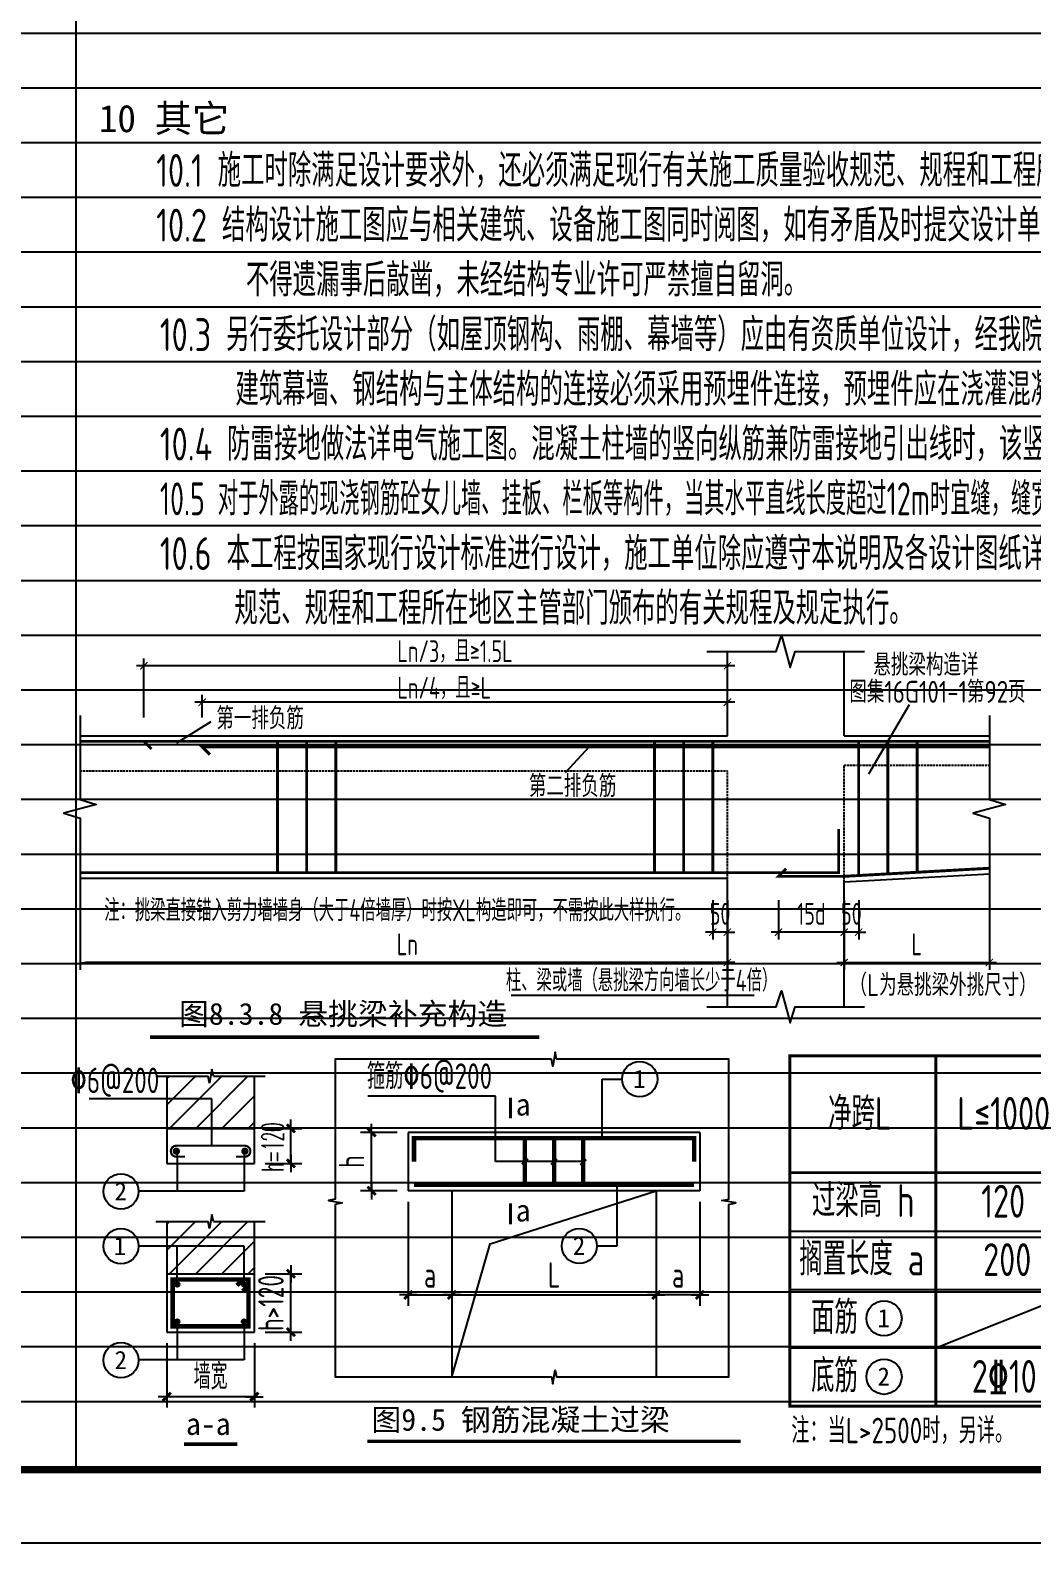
# Model space of a CAD drawing. Extents: x 169490 to 7584583, y -2399407 to 1374371.
# Drawn here: x 3603180 to 3616909, y 721081 to 741807 of the extents above; entities that cross this region are included whole.
import ezdxf
from ezdxf.enums import TextEntityAlignment as Align

# ---------------------------------------------------------------- set-up
doc = ezdxf.new("R2010")
doc.units = 0
doc.header["$LTSCALE"] = 100
doc.linetypes.add('H3普通虚线', pattern=[4.2, 3, -1.2])
doc.layers.get('0').update_dxf_attribs({"linetype": 'CONTINUOUS'})
doc.layers.get('DEFPOINTS').update_dxf_attribs({"linetype": 'CONTINUOUS'})
doc.layers.add('S-1-TEXT', color=7, linetype='CONTINUOUS', lineweight=18)
for name, color, linetype in [('S-BEAM-XRBAR', 20, 'CONTINUOUS'), ('S-DETL-DIM', 151, 'CONTINUOUS'), ('S-DETL-HATCH', 251, 'CONTINUOUS'), ('S-DETL-LINE1', 2, 'CONTINUOUS'), ('S-DETL-LINE2', 2, 'H3普通虚线'), ('S-DETL-RBAR', 1, 'CONTINUOUS'), ('S-DETL-TEXT', 7, 'CONTINUOUS'), ('S-SLAB-DIM', 92, 'CONTINUOUS'), ('S_DETL', 7, 'CONTINUOUS'), ('TEXT', 7, 'CONTINUOUS'), ('图框', 140, 'CONTINUOUS')]:
    doc.layers.add(name, color=color, linetype=linetype)
doc.styles.add('HZ2', font='romans.shx', dxfattribs={"width": 0.5, "bigfont": 'hztxt.shx'})
doc.styles.add('TS', font='tssdeng.shx', dxfattribs={"width": 0.7, "height": 350, "bigfont": 'tssdchn.shx'})
doc.styles.add('TSSD_Dimension', font='Tssdeng.shx', dxfattribs={"width": 0.7, "bigfont": 'tssdchn.shx'})
doc.styles.add('TSSD_Label', font='Tssdeng.shx', dxfattribs={"width": 0.7, "bigfont": 'hztxt.shx'})
doc.styles.add('TXT5', font='simhei.ttf')
doc.styles.add('黑体', font='simhei.ttf', dxfattribs={"width": 0.7})
doc.dimstyles.new('DIM25', dxfattribs={"dimtxt": 300, "dimasz": 0.8, "dimexe": 150, "dimexo": 150, "dimgap": 100, "dimtad": 1, "dimdec": 0, "dimlfac": 0.25, "dimrnd": 1, "dimzin": 0, "dimdsep": 46, "dimtxsty": 'TS', "dimblk": '_DIMX', "dimcen": 0, "dimclrd": 256, "dimclre": 256, "dimclrt": 43, "dimadec": 1, "dimazin": 0, "dimtfac": 1, "dimtdec": 0, "dimtix": 1, "dimtmove": 2, "dimatfit": 3, "dimldrblk": 'ARCHTICK', "dimfxl": 1, "dimtolj": 1, "dimtzin": 1, "dimarcsym": 0})
doc.dimstyles.new('TSSD_25_100', dxfattribs={"dimtxt": 300, "dimasz": 100, "dimexe": 100, "dimexo": 250, "dimgap": 100, "dimtad": 1, "dimdec": 0, "dimlfac": 0.25, "dimzin": 0, "dimdsep": 46, "dimtxsty": 'TSSD_Dimension', "dimblk": 'ARCHTICK', "dimcen": 0, "dimdle": 100, "dimclrt": 7, "dimadec": 0, "dimazin": 0, "dimtfac": 1, "dimtdec": 0, "dimtix": 1, "dimtmove": 2, "dimatfit": 3, "dimldrblk": 'ARCHTICK', "dimfxl": 1, "dimtolj": 1, "dimtzin": 0, "dimarcsym": 0})

# ---------------------------------------------------------------- blocks, each defined once
blk = doc.blocks.new('_DIMX')
blk.add_line((-150, 0), (150, 0))
at = {"const_width": 50}
blk.add_lwpolyline([(-70, -70), (70, 70)], dxfattribs=at)
blk = doc.blocks.new('*D1309')
at = {"layer": 'DEFPOINTS', "color": 0, "transparency": 16777216}
for p in [(3607859, 726704), (3608361, 726704), (3608361, 725904)]:
    blk.add_point(p, dxfattribs=at)
at = {"layer": 'S-DETL-DIM', "lineweight": -2, "transparency": 16777216}
for p, q in [((3608211, 726704), (3607709, 726704)), ((3607859, 725905), (3607859, 726703)), ((3608211, 725904), (3607709, 725904))]:
    blk.add_line(p, q, dxfattribs=at)
at = {"layer": 'S-DETL-DIM', "lineweight": -2, "transparency": 16777216, "xscale": 0.8, "yscale": 0.8, "zscale": 0.8}
for p, rotation in [((3607859, 726704), 90), ((3607859, 725904), 270)]:
    blk.add_blockref('_DIMX', p, dxfattribs=dict(at, rotation=rotation))
at = {"layer": 'S-DETL-DIM', "color": 43, "transparency": 16777216, "insert": (3607584, 726304), "char_height": 350, "attachment_point": 5, "rotation": 90, "style": 'TS'}
blk.add_mtext('\\A1;h', dxfattribs=at)
blk = doc.blocks.new('_ARCHTICK')
at = {"const_width": 0.15}
blk.add_lwpolyline([(-0.5, -0.5), (0.5, 0.5)], dxfattribs=at)
blk = doc.blocks.new('*D1310')
at = {"layer": 'DEFPOINTS', "color": 0, "transparency": 16777216}
for p in [(3608361, 725904), (3608961, 725904), (3608961, 724477)]:
    blk.add_point(p, dxfattribs=at)
at = {"layer": 'S-DETL-DIM', "lineweight": -2, "transparency": 16777216}
for p, q in [((3608361, 725754), (3608361, 724327)), ((3608961, 725754), (3608961, 724327)), ((3608361, 724477), (3608960, 724477))]:
    blk.add_line(p, q, dxfattribs=at)
at = {"layer": 'S-DETL-DIM', "lineweight": -2, "transparency": 16777216, "xscale": 0.8, "yscale": 0.8, "zscale": 0.8, "rotation": 180}
blk.add_blockref('_DIMX', (3608361, 724477), dxfattribs=at)
at = {"layer": 'S-DETL-DIM', "lineweight": -2, "transparency": 16777216, "xscale": 0.8, "yscale": 0.8, "zscale": 0.8}
blk.add_blockref('_DIMX', (3608961, 724477), dxfattribs=at)
at = {"layer": 'S-DETL-DIM', "color": 43, "transparency": 16777216, "insert": (3608661, 724752), "char_height": 350, "attachment_point": 5, "style": 'TS'}
blk.add_mtext('\\A1;a', dxfattribs=at)
blk = doc.blocks.new('*D1311')
at = {"layer": 'DEFPOINTS', "color": 0, "transparency": 16777216}
for p in [(3608961, 725904), (3611761, 725904), (3611761, 724477)]:
    blk.add_point(p, dxfattribs=at)
at = {"layer": 'S-DETL-DIM', "lineweight": -2, "transparency": 16777216}
for p, q in [((3608961, 725754), (3608961, 724327)), ((3611761, 725754), (3611761, 724327)), ((3608961, 724477), (3611760, 724477))]:
    blk.add_line(p, q, dxfattribs=at)
at = {"layer": 'S-DETL-DIM', "lineweight": -2, "transparency": 16777216, "xscale": 0.8, "yscale": 0.8, "zscale": 0.8, "rotation": 180}
blk.add_blockref('_DIMX', (3608961, 724477), dxfattribs=at)
at = {"layer": 'S-DETL-DIM', "lineweight": -2, "transparency": 16777216, "xscale": 0.8, "yscale": 0.8, "zscale": 0.8}
blk.add_blockref('_DIMX', (3611761, 724477), dxfattribs=at)
at = {"layer": 'S-DETL-DIM', "color": 43, "transparency": 16777216, "insert": (3610361, 724752), "char_height": 350, "attachment_point": 5, "style": 'TS'}
blk.add_mtext('\\A1;L', dxfattribs=at)
blk = doc.blocks.new('*D1312')
at = {"layer": 'DEFPOINTS', "color": 0, "transparency": 16777216}
for p in [(3611761, 725904), (3612361, 725904), (3611761, 724477)]:
    blk.add_point(p, dxfattribs=at)
at = {"layer": 'S-DETL-DIM', "lineweight": -2, "transparency": 16777216}
for p, q in [((3611761, 725754), (3611761, 724327)), ((3612361, 725754), (3612361, 724327)), ((3612360, 724477), (3611761, 724477))]:
    blk.add_line(p, q, dxfattribs=at)
at = {"layer": 'S-DETL-DIM', "lineweight": -2, "transparency": 16777216, "xscale": 0.8, "yscale": 0.8, "zscale": 0.8, "rotation": 180}
blk.add_blockref('_DIMX', (3611761, 724477), dxfattribs=at)
at = {"layer": 'S-DETL-DIM', "lineweight": -2, "transparency": 16777216, "xscale": 0.8, "yscale": 0.8, "zscale": 0.8}
blk.add_blockref('_DIMX', (3612361, 724477), dxfattribs=at)
at = {"layer": 'S-DETL-DIM', "color": 43, "transparency": 16777216, "insert": (3612061, 724752), "char_height": 350, "attachment_point": 5, "style": 'TS'}
blk.add_mtext('\\A1;a', dxfattribs=at)
blk = doc.blocks.new('*D1313')
at = {"layer": 'DEFPOINTS', "color": 0, "transparency": 16777216}
for p in [(3605052, 723967), (3606252, 723967), (3605052, 723083)]:
    blk.add_point(p, dxfattribs=at)
at = {"layer": 'S-DETL-DIM', "lineweight": -2, "transparency": 16777216}
for p, q in [((3605052, 723817), (3605052, 722933)), ((3606252, 723817), (3606252, 722933)), ((3606252, 723083), (3605053, 723083))]:
    blk.add_line(p, q, dxfattribs=at)
at = {"layer": 'S-DETL-DIM', "lineweight": -2, "transparency": 16777216, "xscale": 0.8, "yscale": 0.8, "zscale": 0.8, "rotation": 180}
blk.add_blockref('_DIMX', (3605052, 723083), dxfattribs=at)
at = {"layer": 'S-DETL-DIM', "lineweight": -2, "transparency": 16777216, "xscale": 0.8, "yscale": 0.8, "zscale": 0.8}
blk.add_blockref('_DIMX', (3606252, 723083), dxfattribs=at)
at = {"layer": 'S-DETL-DIM', "color": 43, "transparency": 16777216, "insert": (3605652, 723358), "char_height": 350, "attachment_point": 5, "style": 'TS'}
blk.add_mtext('\\A1;墙宽', dxfattribs=at)
blk = doc.blocks.new('*D1320')
at = {"layer": 'DEFPOINTS', "color": 0, "transparency": 16777216}
for p in [(3614337, 730138), (3614537, 730138), (3614337, 729449)]:
    blk.add_point(p, dxfattribs=at)
at = {"layer": 'S-SLAB-DIM', "color": 0, "lineweight": -2, "transparency": 16777216}
for p, q in [((3614337, 729888), (3614337, 729349)), ((3614537, 729888), (3614537, 729349)), ((3614337, 729449), (3614237, 729449)), ((3614537, 729449), (3614337, 729449)), ((3614537, 729449), (3614637, 729449))]:
    blk.add_line(p, q, dxfattribs=at)
at = {"layer": 'S-SLAB-DIM', "color": 0, "lineweight": -2, "transparency": 16777216, "xscale": 100, "yscale": 100, "zscale": 100}
blk.add_blockref('_ARCHTICK', (3614337, 729449), dxfattribs=at)
at = {"layer": 'S-SLAB-DIM', "color": 0, "lineweight": -2, "transparency": 16777216, "xscale": 100, "yscale": 100, "zscale": 100, "rotation": 180}
blk.add_blockref('_ARCHTICK', (3614537, 729449), dxfattribs=at)
at = {"layer": 'S-SLAB-DIM', "color": 7, "transparency": 16777216, "insert": (3614437, 729699), "char_height": 300, "attachment_point": 5, "style": 'TSSD_Dimension'}
blk.add_mtext('\\A1;50', dxfattribs=at)
blk = doc.blocks.new('*D1321')
at = {"layer": 'DEFPOINTS', "color": 0, "transparency": 16777216}
for p in [(3614337, 730138), (3616328, 730138), (3616328, 729033)]:
    blk.add_point(p, dxfattribs=at)
at = {"layer": 'S-SLAB-DIM', "color": 0, "lineweight": -2, "transparency": 16777216}
for p, q in [((3614337, 729888), (3614337, 728933)), ((3616328, 729888), (3616328, 728933)), ((3614237, 729033), (3616428, 729033))]:
    blk.add_line(p, q, dxfattribs=at)
at = {"layer": 'S-SLAB-DIM', "color": 0, "lineweight": -2, "transparency": 16777216, "xscale": 100, "yscale": 100, "zscale": 100, "rotation": 180}
blk.add_blockref('_ARCHTICK', (3614337, 729033), dxfattribs=at)
at = {"layer": 'S-SLAB-DIM', "color": 0, "lineweight": -2, "transparency": 16777216, "xscale": 100, "yscale": 100, "zscale": 100}
blk.add_blockref('_ARCHTICK', (3616328, 729033), dxfattribs=at)
at = {"layer": 'S-SLAB-DIM', "color": 7, "transparency": 16777216, "insert": (3615332, 729283), "char_height": 300, "attachment_point": 5, "style": 'TSSD_Dimension'}
blk.add_mtext('\\A1;L', dxfattribs=at)
blk = doc.blocks.new('*D1322')
at = {"layer": 'DEFPOINTS', "color": 0, "transparency": 16777216}
for p in [(3613437, 730138), (3614337, 730138), (3613437, 729449)]:
    blk.add_point(p, dxfattribs=at)
at = {"layer": 'S-SLAB-DIM', "color": 0, "lineweight": -2, "transparency": 16777216}
for p, q in [((3613437, 729888), (3613437, 729349)), ((3614337, 729888), (3614337, 729349)), ((3614437, 729449), (3613337, 729449))]:
    blk.add_line(p, q, dxfattribs=at)
at = {"layer": 'S-SLAB-DIM', "color": 0, "lineweight": -2, "transparency": 16777216, "xscale": 100, "yscale": 100, "zscale": 100, "rotation": 180}
blk.add_blockref('_ARCHTICK', (3613437, 729449), dxfattribs=at)
at = {"layer": 'S-SLAB-DIM', "color": 0, "lineweight": -2, "transparency": 16777216, "xscale": 100, "yscale": 100, "zscale": 100}
blk.add_blockref('_ARCHTICK', (3614337, 729449), dxfattribs=at)
at = {"layer": 'S-SLAB-DIM', "color": 7, "transparency": 16777216, "insert": (3613887, 729699), "char_height": 300, "attachment_point": 5, "style": 'TSSD_Dimension'}
blk.add_mtext('\\A1;15d', dxfattribs=at)
blk = doc.blocks.new('*D1323')
at = {"layer": 'DEFPOINTS', "color": 0, "transparency": 16777216}
for p in [(3612537, 730138), (3612737, 730138), (3612537, 729449)]:
    blk.add_point(p, dxfattribs=at)
at = {"layer": 'S-SLAB-DIM', "color": 0, "lineweight": -2, "transparency": 16777216}
for p, q in [((3612537, 729888), (3612537, 729349)), ((3612737, 729888), (3612737, 729349)), ((3612537, 729449), (3612437, 729449)), ((3612737, 729449), (3612537, 729449)), ((3612737, 729449), (3612837, 729449))]:
    blk.add_line(p, q, dxfattribs=at)
at = {"layer": 'S-SLAB-DIM', "color": 0, "lineweight": -2, "transparency": 16777216, "xscale": 100, "yscale": 100, "zscale": 100}
blk.add_blockref('_ARCHTICK', (3612537, 729449), dxfattribs=at)
at = {"layer": 'S-SLAB-DIM', "color": 0, "lineweight": -2, "transparency": 16777216, "xscale": 100, "yscale": 100, "zscale": 100, "rotation": 180}
blk.add_blockref('_ARCHTICK', (3612737, 729449), dxfattribs=at)
at = {"layer": 'S-SLAB-DIM', "color": 7, "transparency": 16777216, "insert": (3612637, 729699), "char_height": 300, "attachment_point": 5, "style": 'TSSD_Dimension'}
blk.add_mtext('\\A1;50', dxfattribs=at)
blk = doc.blocks.new('*D1324')
at = {"layer": 'DEFPOINTS', "color": 0, "transparency": 16777216}
for p in [(3604737, 733099), (3604737, 732138), (3612737, 732138)]:
    blk.add_point(p, dxfattribs=at)
at = {"layer": 'S-SLAB-DIM', "color": 0, "lineweight": -2, "transparency": 16777216}
for p, q in [((3612837, 733099), (3604637, 733099)), ((3604737, 732388), (3604737, 733199)), ((3612737, 732388), (3612737, 733199))]:
    blk.add_line(p, q, dxfattribs=at)
at = {"layer": 'S-SLAB-DIM', "color": 0, "lineweight": -2, "transparency": 16777216, "xscale": 100, "yscale": 100, "zscale": 100, "rotation": 180}
blk.add_blockref('_ARCHTICK', (3604737, 733099), dxfattribs=at)
at = {"layer": 'S-SLAB-DIM', "color": 0, "lineweight": -2, "transparency": 16777216, "xscale": 100, "yscale": 100, "zscale": 100}
blk.add_blockref('_ARCHTICK', (3612737, 733099), dxfattribs=at)
blk = doc.blocks.new('*D1325')
at = {"layer": 'DEFPOINTS', "color": 0, "transparency": 16777216}
for p in [(3603862, 730138), (3612737, 730138), (3603862, 729033)]:
    blk.add_point(p, dxfattribs=at)
at = {"layer": 'S-SLAB-DIM', "color": 0, "lineweight": -2, "transparency": 16777216}
for p, q in [((3603862, 729888), (3603862, 728933)), ((3612737, 729888), (3612737, 728933)), ((3612837, 729033), (3603962, 729033))]:
    blk.add_line(p, q, dxfattribs=at)
at = {"layer": 'S-SLAB-DIM', "color": 0, "transparency": 16777216}
blk.add_solid([(3603962, 729050), (3603962, 729016), (3603862, 729033)], dxfattribs=at)
at = {"layer": 'S-SLAB-DIM', "color": 0, "lineweight": -2, "transparency": 16777216, "xscale": 100, "yscale": 100, "zscale": 100}
blk.add_blockref('_ARCHTICK', (3612737, 729033), dxfattribs=at)
at = {"layer": 'S-SLAB-DIM', "color": 7, "transparency": 16777216, "insert": (3608350, 729283), "char_height": 300, "attachment_point": 5, "style": 'TSSD_Dimension'}
blk.add_mtext('\\A1;Ln', dxfattribs=at)
blk = doc.blocks.new('*D1326')
at = {"layer": 'DEFPOINTS', "color": 0, "transparency": 16777216}
for p in [(3605537, 732599), (3605537, 732138), (3612737, 732138)]:
    blk.add_point(p, dxfattribs=at)
at = {"layer": 'S-SLAB-DIM', "color": 0, "lineweight": -2, "transparency": 16777216}
for p, q in [((3605537, 732388), (3605537, 732699)), ((3612737, 732388), (3612737, 732699)), ((3612837, 732599), (3605437, 732599))]:
    blk.add_line(p, q, dxfattribs=at)
at = {"layer": 'S-SLAB-DIM', "color": 0, "lineweight": -2, "transparency": 16777216, "xscale": 100, "yscale": 100, "zscale": 100, "rotation": 180}
blk.add_blockref('_ARCHTICK', (3605537, 732599), dxfattribs=at)
at = {"layer": 'S-SLAB-DIM', "color": 0, "lineweight": -2, "transparency": 16777216, "xscale": 100, "yscale": 100, "zscale": 100}
blk.add_blockref('_ARCHTICK', (3612737, 732599), dxfattribs=at)
blk = doc.blocks.new('*D1327')
at = {"layer": 'DEFPOINTS', "color": 0, "transparency": 16777216}
for p in [(3606252, 724767), (3606754, 724767), (3606252, 723967)]:
    blk.add_point(p, dxfattribs=at)
at = {"layer": 'S-DETL-DIM', "lineweight": -2, "transparency": 16777216}
for p, q in [((3606402, 724767), (3606904, 724767)), ((3606754, 724768), (3606754, 724768)), ((3606754, 723967), (3606754, 724767)), ((3606402, 723967), (3606904, 723967)), ((3606754, 723966), (3606754, 723965))]:
    blk.add_line(p, q, dxfattribs=at)
at = {"layer": 'S-DETL-DIM', "lineweight": -2, "transparency": 16777216, "xscale": 0.8, "yscale": 0.8, "zscale": 0.8}
for p, rotation in [((3606754, 724767), 270), ((3606754, 723967), 90)]:
    blk.add_blockref('_DIMX', p, dxfattribs=dict(at, rotation=rotation))
at = {"layer": 'S-DETL-DIM', "color": 43, "transparency": 16777216, "insert": (3606479, 724367), "char_height": 350, "attachment_point": 5, "rotation": 90, "style": 'TS'}
blk.add_mtext('\\A1;h>120', dxfattribs=at)
blk = doc.blocks.new('*D1328')
at = {"layer": 'DEFPOINTS', "color": 0, "transparency": 16777216}
for p in [(3606252, 726759), (3606754, 726759), (3606252, 726279)]:
    blk.add_point(p, dxfattribs=at)
at = {"layer": 'S-DETL-DIM', "lineweight": -2, "transparency": 16777216}
for p, q in [((3606402, 726759), (3606904, 726759)), ((3606754, 726280), (3606754, 726758)), ((3606402, 726279), (3606904, 726279))]:
    blk.add_line(p, q, dxfattribs=at)
at = {"layer": 'S-DETL-DIM', "lineweight": -2, "transparency": 16777216, "xscale": 0.8, "yscale": 0.8, "zscale": 0.8}
for p, rotation in [((3606754, 726759), 90), ((3606754, 726279), 270)]:
    blk.add_blockref('_DIMX', p, dxfattribs=dict(at, rotation=rotation))

msp = doc.modelspace()

# ---------------------------------------------------------------- hatches: boundary and pattern name
at = {"layer": 'S-DETL-HATCH'}
h = msp.add_hatch(dxfattribs=at)
h.set_pattern_fill('ANSI31', color=256, scale=80, style=0)
h.set_pattern_definition([(225, (5217211.2, 758356.42), (179.605122, -179.605122), [])])
h.paths.add_polyline_path([(3605635.5, 727381.3), (3605617.8, 727475.6), (3605052.4, 727475.6), (3605052.4, 726759.2), (3606252.4, 726759.2), (3606252.4, 727475.6), (3605689.8, 727475.6), (3605669.3, 727569.9)])
h = msp.add_hatch(dxfattribs=at)
h.set_pattern_fill('ANSI31', color=256, scale=80, style=0)
h.set_pattern_definition([(225, (5217211.2, 756363.98), (179.605122, -179.605122), [])])
h.paths.add_polyline_path([(3605635.5, 725388.8), (3605617.8, 725483.2), (3605052.4, 725483.2), (3605052.4, 724766.8), (3606252.4, 724766.8), (3606252.4, 725483.2), (3605689.8, 725483.2), (3605669.3, 725577.5)])
at = {"layer": 'S-DETL-TEXT'}
h = msp.add_hatch(color=256, dxfattribs=at)
edge = h.paths.add_edge_path()
edge.add_arc((3605194.6, 724621.6), 31.3, 0, 360)
h = msp.add_hatch(color=256, dxfattribs=at)
edge = h.paths.add_edge_path()
edge.add_arc((3606110.2, 724621.6), 31.3, 0, 360)
h = msp.add_hatch(color=256, dxfattribs=at)
edge = h.paths.add_edge_path()
edge.add_arc((3605194.6, 724112), 31.3, 0, 360)
h = msp.add_hatch(color=256, dxfattribs=at)
edge = h.paths.add_edge_path()
edge.add_arc((3606110.2, 724112), 31.3, 0, 360)

# ---------------------------------------------------------------- linework, layer by layer
msp.add_lwpolyline([(3560766.7, 762081.4), (3624566.7, 762081.4), (3624566.7, 722081.4), (3560766.7, 722081.4)], close=True)
at = {"layer": 'DEFPOINTS', "color": 252}
for p, q in [((3603804.2, 759768.9), (3603804.2, 722081.4)), ((3560766.7, 741768.9), (3624566.7, 741768.9)), ((3560766.7, 741018.9), (3624566.7, 741018.9)), ((3560766.7, 740268.9), (3624566.7, 740268.9)), ((3560766.7, 739518.9), (3624566.7, 739518.9)), ((3560766.7, 738768.9), (3624566.7, 738768.9)), ((3560766.7, 738018.9), (3624566.7, 738018.9)), ((3560766.7, 737268.9), (3624566.7, 737268.9)), ((3560766.7, 736518.9), (3624566.7, 736518.9)), ((3560766.7, 735768.9), (3624566.7, 735768.9)), ((3560766.7, 735018.9), (3624566.7, 735018.9)), ((3560766.7, 734268.9), (3624566.7, 734268.9)), ((3560766.7, 733518.9), (3624566.7, 733518.9)), ((3560766.7, 732768.9), (3624566.7, 732768.9)), ((3560766.7, 732018.9), (3624566.7, 732018.9)), ((3560766.7, 731268.9), (3624566.7, 731268.9)), ((3560766.7, 730518.9), (3624566.7, 730518.9)), ((3560766.7, 729768.9), (3624566.7, 729768.9)), ((3560766.7, 729018.9), (3624566.7, 729018.9)), ((3560766.7, 728268.9), (3624566.7, 728268.9)), ((3560766.7, 727518.9), (3624566.7, 727518.9)), ((3560766.7, 726768.9), (3624566.7, 726768.9)), ((3560766.7, 726018.9), (3624566.7, 726018.9)), ((3560766.7, 725268.9), (3624566.7, 725268.9)), ((3560766.7, 724518.9), (3624566.7, 724518.9)), ((3560766.7, 723768.9), (3624566.7, 723768.9)), ((3560766.7, 723018.9), (3624566.7, 723018.9))]:
    msp.add_line(p, q, dxfattribs=at)
at = {"layer": 'S-BEAM-XRBAR', "const_width": 40}
for points in [[(3603862.4, 732063.3), (3616327.9, 732063.3)], [(3604843, 731957.3), (3604737, 732063.3), (3616327.9, 732063.3)], [(3606569.6, 730259.7), (3606569.6, 732063.3)], [(3606969.6, 730259.7), (3606969.6, 732063.3)], [(3607369.6, 730259.7), (3607369.6, 732063.3)], [(3611737, 730259.7), (3611737, 732063.3)], [(3612137, 730259.7), (3612137, 732063.3)], [(3612537, 730259.7), (3612537, 732063.3)], [(3614537, 730224.6), (3614537, 732063.3)], [(3614937, 730246.8), (3614937, 732063.3)], [(3615337, 730269), (3615337, 732063.3)], [(3605643, 731882.3), (3605537, 731988.3), (3616327.9, 731988.3)], [(3603862.4, 730263.3), (3614262, 730263.3), (3614262, 730862.9)], [(3613543, 730319.4), (3613437, 730213.3), (3614334.9, 730213.3), (3616327.9, 730324.1)]]:
    msp.add_lwpolyline(points, dxfattribs=at)
at = {"layer": 'S-DETL-HATCH'}
for p, q in [((3605669.3, 727569.9), (3605635.5, 727381.3)), ((3605689.8, 727475.6), (3605669.3, 727569.9)), ((3604902.4, 727475.6), (3605617.8, 727475.6)), ((3605635.5, 727381.3), (3605617.8, 727475.6)), ((3605689.8, 727475.6), (3606402.4, 727475.6)), ((3604902.4, 725483.2), (3605617.8, 725483.2)), ((3605635.5, 725388.8), (3605617.8, 725483.2)), ((3605669.3, 725577.5), (3605635.5, 725388.8)), ((3605689.8, 725483.2), (3605669.3, 725577.5)), ((3605689.8, 725483.2), (3606402.4, 725483.2))]:
    msp.add_line(p, q, dxfattribs=at)
msp.add_lwpolyline([(3610323.3, 727708), (3607360.7, 727708), (3607360.7, 725788.7), (3607266.4, 725771), (3607455, 725737.2), (3607360.7, 725716.7), (3607360.7, 723354.1), (3610323.3, 723354.1), (3610343.8, 723259.8), (3610377.6, 723448.4), (3610395.3, 723354.1), (3612756.6, 723354.1), (3612756.6, 725716.7), (3612850.9, 725737.2), (3612662.3, 725771), (3612756.6, 725788.7), (3612756.6, 727708), (3610395.3, 727708), (3610377.6, 727802.3), (3610343.8, 727613.7), (3610323.3, 727708)], dxfattribs=at)
at = {"layer": 'S-DETL-LINE1'}
for p, q in [((3612737, 732138.3), (3612737, 733293.9)), ((3614337, 732138.3), (3614337, 733293.9)), ((3603862.4, 732138.3), (3612737, 732138.3)), ((3614337, 732138.3), (3616327.9, 732138.3)), ((3603862.4, 730188.3), (3612737, 730188.3)), ((3614337, 730138.3), (3616327.9, 730248.9)), ((3612737, 728424.8), (3612737, 730138.3)), ((3614337, 728424.8), (3614337, 730138.3)), ((3605052.4, 727475.6), (3605052.4, 726279.1)), ((3606252.4, 726279.1), (3606252.4, 727475.6)), ((3605052.4, 726759.2), (3606252.4, 726759.2)), ((3612360.7, 726704.1), (3608360.7, 726704.1)), ((3608360.7, 726704.1), (3608360.7, 725904.1)), ((3612360.7, 726704.1), (3612360.7, 725904.1)), ((3605052.4, 726279.1), (3606252.4, 726279.1)), ((3612360.7, 725904.1), (3608360.7, 725904.1)), ((3608960.7, 725904.1), (3608960.7, 723354.1)), ((3611760.7, 725904.1), (3611760.7, 723354.1)), ((3605052.4, 725483.2), (3605052.4, 723966.8)), ((3606252.4, 723966.8), (3606252.4, 725483.2)), ((3605052.4, 724766.8), (3606252.4, 724766.8)), ((3605052.4, 723966.8), (3606252.4, 723966.8))]:
    msp.add_line(p, q, dxfattribs=at)
for points in [[(3612457, 733293.9), (3613407, 733293.9), (3613477, 733513.9), (3613597, 733073.9), (3613667, 733293.9), (3614617, 733293.9)], [(3603862.4, 732418.3), (3603862.4, 731268.3), (3604082.4, 731198.3), (3603642.4, 731078.3), (3603862.4, 731008.3), (3603862.4, 729858.3)], [(3616327.9, 732418.3), (3616327.9, 731268.3), (3616547.9, 731198.3), (3616107.9, 731078.3), (3616327.9, 731008.3), (3616327.9, 729676.5)], [(3612457, 728424.8), (3613407, 728424.8), (3613477, 728644.8), (3613597, 728204.8), (3613667, 728424.8), (3614617, 728424.8)], [(3608960.7, 723354.1), (3609484.2, 725179.4), (3611760.7, 725904.1)]]:
    msp.add_lwpolyline(points, dxfattribs=at)
at = {"layer": 'S-DETL-LINE2', "ltscale": 0.1}
for p, q in [((3603862.4, 731658.3), (3612737, 731658.3)), ((3612737, 730138.3), (3612737, 731658.3)), ((3614337, 731738.3), (3616327.9, 731738.3)), ((3614337, 730138.3), (3614337, 731738.3))]:
    msp.add_line(p, q, dxfattribs=at)
at = {"layer": 'S-DETL-RBAR', "color": 1, "const_width": 60}
for points in [[(3608440.7, 726304.1), (3608440.7, 726624.1), (3612280.7, 726624.1), (3612280.7, 726304.1)], [(3609960.7, 725984.1), (3609960.7, 726624.1)], [(3610360.7, 725984.1), (3610360.7, 726624.1)], [(3610760.7, 725984.1), (3610760.7, 726624.1)], [(3612280.7, 725984.1), (3608440.7, 725984.1)], [(3606012.4, 724606.8), (3606092.4, 724686.8)], [(3606092.4, 724526.8), (3606172.4, 724606.8)]]:
    msp.add_lwpolyline(points, dxfattribs=at)
msp.add_lwpolyline([(3606172.4, 724686.8), (3605132.4, 724686.8), (3605132.4, 724046.8), (3606172.4, 724046.8)], close=True, dxfattribs=at)
at = {"layer": 'S-DETL-TEXT'}
for p, q in [((3611018.1, 727434.8), (3611294.2, 727434.8)), ((3611018.1, 726624.1), (3611018.1, 727434.8)), ((3605669.3, 727162.5), (3603989.1, 727162.5)), ((3605669.3, 726521.8), (3605669.3, 727162.5)), ((3609557.9, 727201.8), (3607807.1, 727201.8)), ((3609557.9, 726304.1), (3609557.9, 727201.8)), ((3605194.6, 726435), (3605194.6, 725900)), ((3606110.2, 726435), (3606110.2, 725900)), ((3610760.7, 726304.1), (3609557.9, 726304.1)), ((3606110.2, 725900), (3604664.8, 725900)), ((3611225.1, 725148), (3611225.1, 725984.1)), ((3613593.3, 725352.3), (3623593.3, 725352.3)), ((3606110.2, 725145.9), (3604664.8, 725145.9)), ((3605194.6, 724652.8), (3605194.6, 725145.9)), ((3606110.2, 724652.8), (3606110.2, 725145.9)), ((3610948.9, 725148), (3611225.1, 725148)), ((3613593.3, 724552.3), (3623593.3, 724552.3)), ((3615593.3, 723752.3), (3617593.3, 724552.3)), ((3605194.6, 724080.7), (3605194.6, 723587.6)), ((3606110.2, 724080.7), (3606110.2, 723587.6)), ((3613593.3, 723752.3), (3623593.3, 723752.3)), ((3606110.2, 723587.6), (3604664.8, 723587.6))]:
    msp.add_line(p, q, dxfattribs=at)
for points, const_width in [([(3604820.3, 728007.9), (3610157.1, 728007.9)], 50), ([(3623593.3, 727752.3), (3623593.3, 722952.3), (3613593.3, 722952.3), (3613593.3, 727752.3), (3623593.3, 727752.3)], 40), ([(3615593.3, 727752.3), (3615593.3, 722952.3)], 40), ([(3609765.1, 727181.4), (3609765.1, 726895.8)], 40), ([(3610000.7, 726344.1), (3609920.7, 726264.1)], 32), ([(3610400.7, 726344.1), (3610320.7, 726264.1)], 32), ([(3610800.7, 726334.3), (3610720.7, 726254.3)], 32), ([(3613593.3, 726152.3), (3623593.3, 726152.3)], 40), ([(3609765.1, 725730.3), (3609765.1, 725444.7)], 40), ([(3606019.2, 722431.3), (3605285.7, 722431.3)], 50), ([(3607802, 722471.2), (3612919.4, 722471.2)], 50)]:
    msp.add_lwpolyline(points, dxfattribs=dict(at, const_width=const_width))
for centre, radius in [((3611535.6, 727434.8), 241.4), ((3604423.4, 725895.4), 241.4), ((3604423.4, 725145.9), 241.4), ((3610707.5, 725148), 241.4), ((3605194.6, 724621.6), 31.3), ((3606110.2, 724621.6), 31.3), ((3614884.8, 724156.5), 241.4), ((3605194.6, 724112), 31.3), ((3606110.2, 724112), 31.3), ((3604423.4, 723583), 241.4), ((3614884.8, 723356.5), 241.4)]:
    msp.add_circle(centre, radius, dxfattribs=at)
at = {"layer": 'S-SLAB-DIM'}
msp.add_line((3603862.4, 729858.3), (3603862.4, 728932.9), dxfattribs=at)
at = {"layer": 'S_DETL', "color": 1, "const_width": 30}
msp.add_lwpolyline([(3606002.4, 726371.8), (3606122.4, 726371.8, 1), (3606122.4, 726521.8), (3605182.4, 726521.8, 1), (3605182.4, 726371.8), (3605302.4, 726371.8)], format="xyb", dxfattribs=at)
at = {"layer": 'S_DETL', "color": 1, "lineweight": -3, "const_width": 50}
for points in [[(3605157.4, 726446.8, 1), (3605207.4, 726446.8, 1)], [(3606097.4, 726446.8, 1), (3606147.4, 726446.8, 1)]]:
    msp.add_lwpolyline(points, format="xyb", close=True, dxfattribs=at)
at = {"layer": 'TEXT'}
for p, q in [((3614675.4, 731619.5), (3615235.5, 732566.2)), ((3605190.6, 732043.4), (3605660.5, 732335)), ((3610842.4, 731988.3), (3610512.6, 731633.8)), ((3609771.9, 728586.5), (3613103, 728586.5))]:
    msp.add_line(p, q, dxfattribs=at)
at = {"layer": '图框'}
msp.add_lwpolyline([(3558266.7, 721081.4), (3632566.7, 721081.4), (3632566.7, 763081.4), (3558266.7, 763081.4)], close=True, dxfattribs=at)
at = {"layer": '图框', "const_width": 100}
msp.add_lwpolyline([(3560766.7, 722081.4), (3631566.7, 722081.4), (3631566.7, 762081.4), (3560766.7, 762081.4)], close=True, dxfattribs=at)

# ---------------------------------------------------------------- texts
at = {"layer": 'S-1-TEXT', "style": '黑体'}
msp.add_text('10 其它', height=375, dxfattribs=at).set_placement((3604119, 740411.3))
at = {"layer": 'S-1-TEXT', "style": 'TS'}
for s, width, p in [('10.1 施工时除满足设计要求外，还必须满足现行有关施工质量验收规范、规程和工程所在地的有关规定。', 0.75, (3604906.8, 739661.3)), ('10.2 结构设计施工图应与相关建筑、设备施工图同时阅图，如有矛盾及时提交设计单位复核；所有预留预埋应事先留置，', 0.75, (3604906.8, 738911.3)), ('      不得遗漏事后敲凿，未经结构专业许可严禁擅自留洞。', 0.75, (3604906.8, 738161.3)), ('10.3 另行委托设计部分（如屋顶钢构、雨棚、幕墙等）应由有资质单位设计，经我院相关设计人员审查认可后方可施工。', 0.75, (3604956.8, 737411.3)), ('建筑幕墙、钢结构与主体结构的连接必须采用预埋件连接，预埋件应在浇灌混凝土时预埋。', 0.75, (3605992.9, 736661.3)), ('10.4 防雷接地做法详电气施工图。混凝土柱墙的竖向纵筋兼防雷接地引出线时，该竖向纵筋通长的各连接均采用焊接连接。', 0.75, (3604956.8, 735911.3)), ('10.5 对于外露的现浇钢筋砼女儿墙、挂板、栏板等构件，当其水平直线长度超过12m时宜缝，缝宽20(深15)mm，钢筋不断，内嵌油膏。', 0.65, (3604956.8, 735161.3)), ('10.6 本工程按国家现行设计标准进行设计，施工单位除应遵守本说明及各设计图纸详图外，尚应执行现行国家施工', 0.75, (3604956.8, 734411.3)), ('规范、规程和工程所在地区主管部门颁布的有关规程及规定执行。', 0.75, (3605979.4, 733661.3))]:
    msp.add_text(s, height=450, dxfattribs=dict(at, width=width)).set_placement(p)
at = {"layer": 'S-DETL-DIM', "color": 43, "style": 'HZ2', "width": 0.5}
msp.add_text('h=120', height=300, rotation=90, dxfattribs=at).set_placement((3606653.3, 726163.9))
at = {"layer": 'S-DETL-TEXT', "style": '黑体'}
msp.add_text('图8.3.8 悬挑梁补充构造', height=300, dxfattribs=at).set_placement((3607468.3, 728179.1), align=Align.CENTER)
at = {"layer": 'S-DETL-TEXT', "style": 'TS', "width": 0.75}
for s, height, p in [('箍筋\x826@200', 350, (3607795.2, 727300.4)), ('\x826@200', 350, (3603731.1, 727242.5)), ('净跨L', 450, (3614117.6, 726740)), (' L≤1000', 450, (3615683.6, 726740)), ('过梁高 h', 450, (3613896.5, 725543.7)), ('120', 450, (3616216.9, 725536)), ('搁置长度 a', 450, (3613722, 724743.7)), ('200', 450, (3616242.8, 724736)), ('面筋', 450, (3613884.4, 723943.7)), ('底筋', 450, (3613884.4, 723143.7)), ('2\x8410', 450, (3616087.1, 723136)), ('注：当L>2500时，另详。', 350, (3613612.8, 722444.7))]:
    msp.add_text(s, height=height, dxfattribs=at).set_placement(p)
at = {"layer": 'S-DETL-TEXT'}
for s, height, style, p in [('1', 250, 'TXT5', (3611445.3, 727312.5)), ('a', 300, '黑体', (3609834.7, 726935.7)), ('2', 250, 'TXT5', (3604335.7, 725773.1)), ('a', 300, '黑体', (3609834.7, 725484.5)), ('1', 250, 'TXT5', (3604323.3, 725023.6)), ('2', 250, 'TXT5', (3610617.2, 725025.8)), ('1', 250, 'TXT5', (3614794.5, 724034.3)), ('2', 250, 'TXT5', (3604335.7, 723460.7)), ('2', 250, 'TXT5', (3614794.5, 723234.3)), ('图9.5 钢筋混凝土过梁', 300, '黑体', (3607857.1, 722616.4)), ('a-a', 300, '黑体', (3605314.5, 722559.3))]:
    msp.add_text(s, height=height, dxfattribs=dict(at, style=style)).set_placement(p)
at = {"layer": 'TEXT', "style": 'TSSD_Label'}
for s, width, p in [('Ln/3，且≥1.5L', 0.7, (3608213.2, 733148.5)), ('悬挑梁构造详', 0.8, (3614738.4, 732961.8)), ('Ln/4，且≥L', 0.7, (3608213.2, 732648.5)), ('图集16G101-1第92页', 0.8, (3614409.2, 732591.7)), ('第一排负筋', 0.8, (3605730.9, 732228.5)), ('第二排负筋', 0.8, (3610015.1, 731300.4)), ('注：挑梁直接锚入剪力墙墙身（大于4倍墙厚）时按XL构造即可，不需按此大样执行。', 0.7, (3604194, 729598.3)), ('柱、梁或墙（悬挑梁方向墙长少于4倍）', 0.7, (3609700.5, 728636.5)), ('（L为悬挑梁外挑尺寸）', 0.8, (3614411.6, 728574.2))]:
    msp.add_text(s, height=300, dxfattribs=dict(at, width=width)).set_placement(p)

# ---------------------------------------------------------------- dimensions: what is measured, and where the dimension line sits
at = {"layer": 'S-DETL-DIM'}
for base, p1, p2, angle, text, picture, middle in [((3606754.3, 726759.2), (3606252.4, 726279.1), (3606252.4, 726759.2), 90, ' ', '*D1328', (3606754.3, 726519.2)), ((3607858.8, 726704.1), (3608360.7, 725904.1), (3608360.7, 726704.1), 90, 'h', '*D1309', (3607583.8, 726304.1)), ((3606754.3, 724766.8), (3606252.4, 723966.8), (3606252.4, 724766.8), 90, 'h>120', '*D1327', (3606479.3, 724366.8)), ((3605052.4, 723083.3), (3606252.4, 723966.8), (3605052.4, 723966.8), 180, '墙宽', '*D1313', (3605652.4, 723358.3))]:
    dim = msp.add_linear_dim(base=base, p1=p1, p2=p2, angle=angle, text=text, dimstyle='DIM25', dxfattribs=at)
    dim.commit()
    dim.dimension.update_dxf_attribs({"geometry": picture, "text_midpoint": middle})
for base, p1, p2, text, picture, middle in [((3608960.7, 724476.8), (3608360.7, 725904.1), (3608960.7, 725904.1), 'a', '*D1310', (3608660.7, 724751.8)), ((3611760.7, 724476.8), (3608960.7, 725904.1), (3611760.7, 725904.1), 'L', '*D1311', (3610360.7, 724751.8)), ((3611760.7, 724476.8), (3612360.7, 725904.1), (3611760.7, 725904.1), 'a', '*D1312', (3612060.7, 724751.8))]:
    dim = msp.add_linear_dim(base=base, p1=p1, p2=p2, text=text, dimstyle='DIM25', dxfattribs=at)
    dim.commit()
    dim.dimension.update_dxf_attribs({"geometry": picture, "text_midpoint": middle})
at = {"layer": 'S-SLAB-DIM'}
for base, p1, p2, text, picture, middle in [((3604737, 733098.5), (3612737, 732138.3), (3604737, 732138.3), ' ', '*D1324', (3608737, 733098.5)), ((3605537, 732598.5), (3612737, 732138.3), (3605537, 732138.3), ' ', '*D1326', (3609137, 732598.5)), ((3613437, 729448.7), (3614337, 730138.3), (3613437, 730138.3), '15d', '*D1322', (3613887, 729698.7)), ((3616327.9, 729032.9), (3614337, 730138.3), (3616327.9, 730138.3), 'L', '*D1321', (3615332.4, 729282.9))]:
    dim = msp.add_linear_dim(base=base, p1=p1, p2=p2, text=text, dimstyle='TSSD_25_100', dxfattribs=at)
    dim.commit()
    dim.dimension.update_dxf_attribs({"geometry": picture, "text_midpoint": middle})
dim = msp.add_linear_dim(base=(3603862.4, 729032.9), p1=(3612737, 730138.3), p2=(3603862.4, 730138.3), angle=180, text='Ln', dimstyle='TSSD_25_100', override={"dimblk1": 'ARCHTICK', "dimsah": 1}, dxfattribs=at)
dim.commit()
dim.dimension.update_dxf_attribs({"geometry": '*D1325', "text_midpoint": (3608349.7, 729282.9)})
for base, p1, p2, picture, middle in [((3612537, 729448.7), (3612737, 730138.3), (3612537, 730138.3), '*D1323', (3612637, 729698.7)), ((3614337, 729448.7), (3614537, 730138.3), (3614337, 730138.3), '*D1320', (3614437, 729698.7))]:
    dim = msp.add_linear_dim(base=base, p1=p1, p2=p2, dimstyle='TSSD_25_100', dxfattribs=at)
    dim.commit()
    dim.dimension.update_dxf_attribs({"geometry": picture, "text_midpoint": middle})

doc.saveas('drawing.dxf')
